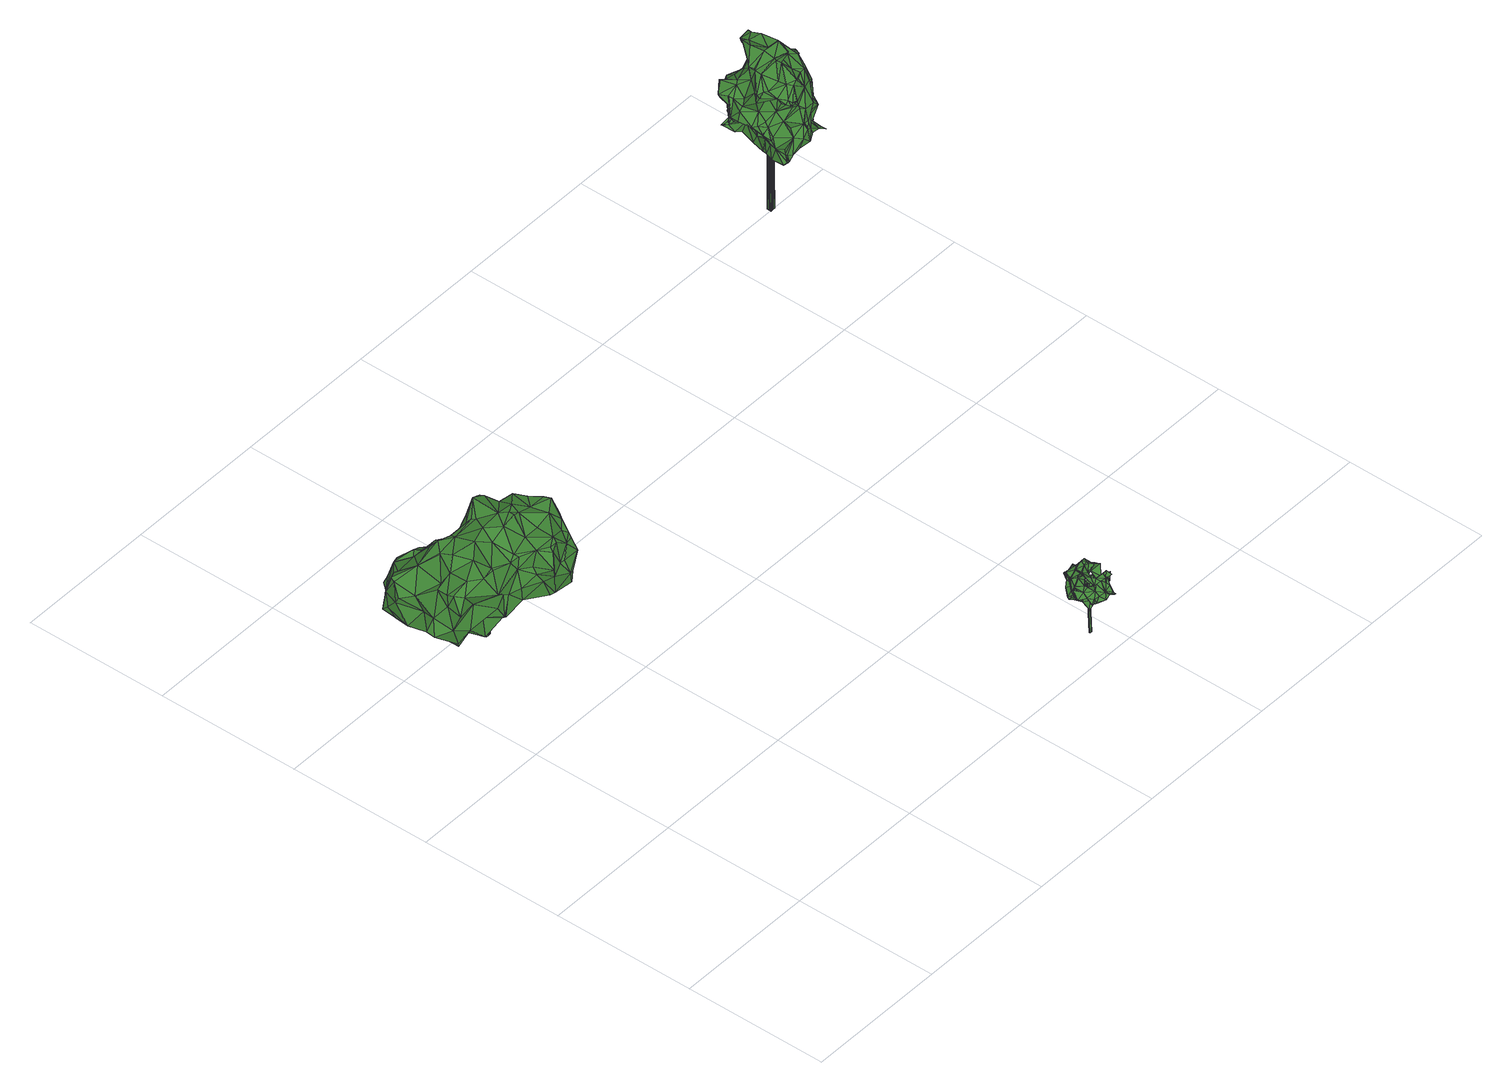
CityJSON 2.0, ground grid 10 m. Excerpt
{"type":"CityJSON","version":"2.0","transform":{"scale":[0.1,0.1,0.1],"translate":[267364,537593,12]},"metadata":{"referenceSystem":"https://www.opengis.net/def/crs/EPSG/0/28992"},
"CityObjects":{
"tree1":{"type":"SolitaryVegetationObject","attributes":{"gtid":405,"crown_width_m":9.59,"crown_median_z":17.71,"crown_r50_m":0.314,"crown_porosity":0.905,"trunk_H_m":4.71,"trunk_DBH_m":0.356,"trunk_radius_m":0.178,"trunk_base_height_m":13,"original_gtid":"406"},"geometry":[{"type":"Solid","lod":"3","boundaries":[[[[0,1,2]],[[3,4,5]],[[6,7,8]],[[9,10,11]],[[12,11,10]],[[13,14,15]],[[14,13,16]],[[17,18,19]],[[20,21,22]],[[23,24,25]],[[26,4,3]],[[27,28,29]],[[30,31,32]],[[30,32,33]],[[34,35,36]],[[37,38,39]],[[40,41,42]],[[43,44,45]],[[46,47,48]],[[49,50,51]],[[52,53,54]],[[55,56,13]],[[25,24,54]],[[49,9,40]],[[57,58,59]],[[60,61,62]],[[63,64,65]],[[66,67,68]],[[69,70,71]],[[46,72,73]],[[56,55,74]],[[75,76,77]],[[78,79,80]],[[81,78,80]],[[82,64,63]],[[83,84,64]],[[35,85,86]],[[87,88,89]],[[90,88,87]],[[51,10,9]],[[91,92,93]],[[94,48,81]],[[59,95,96]],[[97,98,28]],[[99,50,100]],[[101,76,99]],[[102,76,101]],[[2,103,104]],[[96,79,59]],[[12,10,51]],[[77,105,75]],[[106,107,108]],[[66,109,67]],[[100,110,99]],[[101,99,110]],[[99,76,75]],[[91,111,112]],[[61,67,109]],[[84,113,114]],[[115,114,113]],[[33,116,117]],[[25,13,56]],[[118,119,120]],[[121,122,27]],[[11,41,9]],[[123,41,11]],[[124,125,45]],[[126,127,128]],[[112,129,130]],[[13,25,53]],[[29,119,121]],[[131,46,48]],[[131,72,46]],[[132,133,134]],[[1,33,117]],[[1,37,33]],[[104,103,102]],[[135,136,111]],[[137,29,138]],[[83,139,113]],[[24,40,42]],[[23,40,24]],[[83,140,139]],[[83,82,140]],[[138,29,141]],[[142,143,134]],[[69,144,120]],[[125,120,144]],[[51,9,49]],[[145,146,99]],[[147,148,149]],[[123,150,62]],[[67,151,152]],[[86,153,154]],[[51,155,12]],[[51,50,155]],[[107,106,156]],[[157,158,44]],[[124,44,158]],[[128,124,158]],[[159,160,161]],[[53,16,13]],[[67,162,78]],[[152,162,67]],[[22,163,30]],[[31,30,163]],[[143,153,164]],[[156,165,107]],[[166,26,160]],[[49,167,50]],[[100,50,167]],[[12,155,140]],[[124,168,125]],[[84,83,113]],[[124,45,44]],[[37,39,33]],[[12,150,11]],[[60,150,12]],[[101,110,169]],[[101,169,102]],[[128,158,126]],[[87,170,157]],[[171,128,172]],[[172,128,127]],[[124,128,171]],[[158,170,126]],[[102,103,173]],[[102,173,76]],[[52,109,66]],[[124,171,8]],[[52,68,53]],[[174,137,120]],[[158,157,170]],[[157,44,87]],[[44,43,87]],[[127,175,176]],[[177,85,34]],[[114,178,84]],[[142,133,43]],[[142,134,133]],[[124,8,7]],[[136,169,167]],[[110,167,169]],[[57,160,26]],[[100,167,110]],[[18,38,37]],[[22,179,20]],[[64,180,181]],[[53,25,54]],[[182,183,180]],[[22,39,179]],[[30,39,22]],[[120,119,174]],[[142,43,45]],[[140,82,60]],[[140,60,12]],[[34,85,35]],[[109,62,61]],[[108,107,122]],[[11,150,123]],[[93,135,111]],[[93,111,91]],[[1,184,35]],[[148,185,55]],[[148,177,34]],[[73,177,148]],[[77,31,105]],[[109,52,54]],[[143,164,186]],[[118,187,188]],[[66,68,52]],[[9,41,40]],[[180,64,189]],[[171,172,8]],[[172,6,8]],[[37,190,18]],[[191,58,3]],[[178,192,193]],[[156,194,165]],[[168,120,125]],[[195,191,89]],[[118,120,187]],[[168,187,120]],[[135,169,136]],[[135,102,169]],[[165,26,166]],[[91,147,92]],[[196,92,147]],[[30,33,39]],[[69,120,70]],[[191,95,58]],[[85,153,86]],[[0,184,1]],[[73,164,177]],[[72,164,73]],[[26,3,58]],[[15,197,55]],[[107,165,198]],[[107,198,199]],[[46,73,14]],[[0,2,196]],[[72,200,132]],[[106,108,201]],[[159,183,182]],[[68,16,53]],[[202,16,68]],[[199,98,97]],[[115,113,203]],[[114,163,22]],[[18,138,38]],[[199,122,107]],[[1,35,190]],[[1,190,37]],[[27,122,97]],[[28,204,141]],[[121,27,29]],[[161,160,57]],[[161,57,59]],[[196,104,92]],[[93,92,104]],[[0,149,36]],[[196,149,0]],[[124,7,187]],[[124,187,168]],[[188,187,7]],[[120,137,17]],[[205,165,206]],[[18,137,138]],[[17,137,18]],[[60,82,63]],[[87,89,170]],[[126,89,127]],[[170,89,126]],[[68,67,202]],[[111,129,112]],[[114,115,31]],[[203,31,115]],[[83,64,82]],[[40,23,207]],[[131,48,208]],[[15,55,13]],[[55,197,148]],[[192,21,198]],[[151,61,65]],[[2,104,196]],[[165,194,26]],[[78,81,209]],[[210,156,106]],[[143,186,72]],[[72,134,143]],[[127,191,3]],[[121,119,118]],[[207,130,40]],[[121,118,108]],[[199,97,122]],[[151,161,152]],[[71,153,143]],[[135,104,102]],[[40,130,49]],[[211,35,86]],[[33,32,116]],[[1,117,2]],[[85,164,153]],[[177,164,85]],[[64,181,65]],[[93,104,135]],[[3,175,127]],[[5,175,3]],[[140,155,139]],[[139,105,203]],[[50,99,146]],[[50,146,155]],[[94,81,79]],[[81,80,79]],[[151,67,61]],[[155,146,145]],[[152,161,59]],[[206,166,182]],[[206,165,166]],[[189,182,180]],[[209,81,14]],[[14,16,202]],[[29,174,119]],[[108,122,121]],[[38,179,39]],[[22,21,114]],[[134,72,132]],[[117,116,103]],[[117,103,2]],[[103,116,32]],[[209,14,202]],[[198,21,98]],[[198,98,199]],[[89,191,127]],[[205,193,192]],[[105,31,203]],[[211,86,19]],[[76,32,31]],[[76,31,77]],[[211,19,18]],[[17,19,154]],[[86,154,19]],[[5,212,210]],[[17,70,120]],[[70,17,154]],[[70,154,71]],[[67,78,209]],[[67,209,202]],[[147,149,196]],[[133,200,208]],[[42,62,109]],[[208,48,94]],[[208,94,90]],[[133,132,200]],[[94,79,96]],[[186,164,72]],[[114,31,163]],[[213,143,142]],[[213,69,143]],[[71,143,69]],[[71,154,153]],[[161,151,183]],[[159,161,183]],[[27,97,28]],[[179,141,204]],[[98,21,204]],[[79,78,162]],[[79,162,59]],[[36,35,184]],[[131,200,72]],[[190,35,211]],[[190,211,18]],[[0,36,184]],[[178,21,192]],[[114,21,178]],[[94,96,88]],[[94,88,90]],[[89,88,96]],[[207,112,130]],[[210,106,214]],[[210,214,6]],[[45,144,69]],[[125,144,45]],[[167,49,130]],[[96,95,89]],[[95,195,89]],[[95,191,195]],[[60,65,61]],[[60,63,65]],[[210,215,156]],[[212,215,210]],[[14,81,47]],[[5,210,6]],[[127,176,172]],[[148,197,73]],[[32,76,173]],[[103,32,173]],[[207,56,74]],[[207,74,112]],[[112,74,91]],[[74,216,91]],[[59,58,95]],[[59,162,152]],[[201,214,106]],[[6,214,201]],[[216,185,91]],[[175,5,6]],[[201,217,6]],[[7,6,217]],[[188,7,217]],[[188,217,118]],[[159,166,160]],[[159,182,166]],[[118,217,108]],[[201,108,217]],[[131,208,200]],[[156,215,194]],[[90,218,208]],[[87,218,90]],[[148,147,185]],[[91,185,147]],[[216,55,185]],[[14,47,46]],[[81,48,47]],[[15,14,197]],[[197,14,73]],[[175,6,176]],[[172,176,6]],[[34,149,148]],[[36,149,34]],[[138,141,38]],[[64,178,189]],[[84,178,64]],[[205,192,198]],[[28,141,29]],[[174,29,137]],[[203,113,139]],[[20,204,21]],[[38,141,179]],[[57,26,58]],[[183,181,180]],[[98,204,28]],[[183,151,65]],[[183,65,181]],[[20,179,204]],[[167,129,136]],[[111,136,129]],[[130,129,167]],[[178,193,189]],[[133,218,43]],[[208,218,133]],[[87,43,218]],[[139,155,145]],[[216,74,55]],[[105,139,145]],[[145,75,105]],[[145,99,75]],[[62,150,60]],[[215,4,194]],[[198,165,205]],[[56,23,25]],[[56,207,23]],[[205,206,193]],[[182,189,193]],[[182,193,206]],[[194,4,26]],[[42,109,54]],[[45,219,142]],[[42,54,24]],[[45,69,219]],[[142,219,213]],[[213,219,69]],[[5,215,212]],[[123,62,41]],[[42,41,62]],[[215,5,4]],[[220,221,222]],[[220,222,223]],[[223,222,224]],[[223,224,225]],[[222,221,226]],[[222,226,224]],[[226,221,227]],[[226,227,224]],[[224,227,228]],[[224,228,225]],[[228,227,229]],[[228,229,225]],[[227,221,230]],[[227,230,229]],[[229,230,231]],[[229,231,225]],[[230,221,232]],[[230,232,231]],[[231,232,233]],[[231,233,225]],[[232,221,234]],[[232,234,233]],[[233,234,235]],[[233,235,225]],[[234,221,236]],[[234,236,235]],[[235,236,237]],[[235,237,225]],[[236,221,238]],[[236,238,237]],[[238,221,239]],[[238,239,237]],[[237,239,240]],[[237,240,225]],[[239,221,241]],[[239,241,240]],[[240,241,242]],[[240,242,225]],[[241,221,243]],[[241,243,242]],[[242,243,244]],[[242,244,225]],[[243,221,220]],[[243,220,244]],[[244,220,223]],[[244,223,225]]]]}]},
"tree2":{"type":"SolitaryVegetationObject","attributes":{"gtid":562,"crown_width_m":2.85,"crown_median_z":17.02,"crown_r50_m":0.198,"crown_porosity":0.952,"trunk_H_m":3.86,"trunk_DBH_m":0.0814,"trunk_radius_m":0.0407,"trunk_base_height_m":13.16,"original_gtid":"564"},"geometry":[{"type":"MultiSurface","lod":"3","boundaries":[[[245,246,247]],[[248,249,250]],[[251,252,253]],[[254,255,256]],[[254,256,257]],[[258,259,260]],[[258,260,261]],[[262,263,264]],[[265,264,263]],[[266,263,267]],[[268,269,270]],[[271,272,273]],[[274,275,276]],[[277,278,279]],[[277,279,280]],[[269,281,282]],[[268,281,269]],[[283,284,285]],[[260,286,287]],[[288,289,290]],[[251,291,252]],[[292,293,294]],[[292,294,295]],[[296,297,298]],[[299,283,285]],[[300,301,302]],[[303,304,247]],[[305,306,307]],[[308,297,309]],[[310,279,278]],[[252,291,311]],[[294,312,313]],[[251,274,314]],[[249,315,262]],[[291,314,316]],[[317,318,319]],[[286,261,320]],[[285,261,286]],[[247,259,245]],[[320,287,286]],[[269,282,321]],[[269,321,310]],[[322,323,318]],[[324,262,315]],[[325,326,327]],[[328,302,301]],[[300,329,301]],[[330,312,294]],[[324,315,319]],[[278,269,310]],[[331,332,266]],[[333,334,335]],[[265,306,262]],[[306,249,262]],[[260,336,337]],[[290,245,288]],[[338,339,340]],[[341,342,343]],[[344,343,342]],[[273,345,272]],[[272,345,270]],[[273,332,345]],[[271,273,346]],[[255,347,273]],[[348,343,349]],[[301,350,339]],[[351,346,273]],[[352,353,333]],[[288,245,258]],[[245,259,258]],[[354,355,342]],[[308,300,297]],[[267,356,304]],[[357,358,250]],[[344,277,349]],[[252,311,253]],[[305,359,251]],[[253,360,361]],[[246,335,353]],[[362,360,307]],[[306,363,307]],[[298,279,342]],[[304,364,335]],[[330,359,357]],[[310,280,279]],[[347,332,273]],[[342,349,354]],[[357,250,365]],[[357,365,330]],[[270,273,272]],[[251,253,305]],[[329,300,308]],[[337,324,319]],[[366,321,282]],[[367,309,366]],[[325,327,350]],[[246,353,364]],[[341,343,361]],[[368,341,361]],[[254,362,347]],[[286,369,318]],[[291,370,311]],[[353,352,351]],[[346,351,352]],[[371,372,373]],[[277,355,354]],[[277,280,355]],[[333,335,290]],[[347,374,332]],[[312,330,314]],[[365,314,330]],[[308,297,375]],[[308,375,288]],[[357,371,358]],[[367,268,270]],[[376,322,325]],[[360,377,257]],[[378,283,323]],[[246,364,304]],[[316,313,312]],[[316,312,291]],[[349,343,344]],[[296,298,321]],[[322,318,325]],[[379,278,344]],[[335,334,304]],[[270,269,368]],[[270,368,273]],[[368,255,273]],[[327,339,350]],[[342,279,379]],[[340,339,327]],[[304,356,380]],[[347,255,332]],[[291,314,370]],[[312,314,291]],[[370,314,365]],[[337,336,259]],[[263,266,363]],[[304,331,267]],[[352,333,272]],[[338,340,276]],[[316,293,292]],[[316,274,293]],[[361,307,253]],[[274,381,293]],[[344,278,277]],[[298,382,342]],[[246,304,383]],[[263,384,306]],[[319,315,248]],[[316,314,274]],[[348,342,382]],[[276,342,275]],[[307,361,362]],[[288,258,308]],[[360,253,307]],[[305,382,359]],[[382,385,359]],[[313,316,295]],[[313,295,294]],[[275,386,350]],[[255,387,256]],[[354,349,277]],[[379,269,278]],[[262,324,337]],[[328,301,388]],[[276,275,350]],[[342,354,276]],[[290,334,333]],[[329,350,301]],[[305,370,389]],[[305,389,306]],[[250,306,389]],[[390,245,303]],[[390,259,245]],[[347,362,374]],[[261,285,258]],[[304,334,331]],[[267,263,356]],[[303,383,304]],[[260,391,369]],[[342,348,349]],[[266,374,363]],[[319,248,317]],[[310,392,355]],[[388,339,328]],[[328,339,338]],[[348,362,361]],[[274,322,275]],[[274,330,322]],[[361,257,368]],[[360,257,361]],[[301,339,388]],[[289,386,373]],[[289,373,372]],[[251,314,291]],[[250,249,306]],[[331,266,267]],[[322,326,323]],[[303,304,380]],[[310,355,280]],[[393,289,382]],[[298,393,382]],[[302,328,338]],[[276,302,338]],[[307,374,362]],[[372,382,289]],[[382,393,348]],[[362,348,393]],[[350,302,276]],[[379,368,269]],[[341,368,379]],[[350,300,302]],[[344,342,379]],[[258,285,375]],[[247,246,383]],[[305,253,311]],[[375,350,386]],[[367,297,309]],[[298,297,367]],[[386,289,288]],[[387,368,257]],[[255,368,387]],[[367,345,298]],[[345,367,270]],[[393,298,345]],[[348,361,343]],[[390,303,380]],[[390,380,262]],[[367,281,268]],[[362,377,360]],[[307,393,382]],[[362,393,307]],[[293,381,394]],[[394,322,293]],[[378,323,326]],[[299,323,283]],[[340,327,326]],[[258,375,308]],[[298,341,379]],[[384,363,306]],[[387,257,256]],[[265,263,306]],[[341,298,342]],[[271,346,272]],[[371,357,359]],[[371,359,385]],[[303,247,383]],[[297,296,309]],[[366,296,321]],[[248,315,249]],[[262,337,390]],[[259,390,337]],[[273,272,351]],[[346,352,272]],[[331,345,332]],[[270,367,272]],[[272,333,351]],[[333,335,351]],[[260,319,391]],[[260,337,319]],[[285,284,325]],[[289,334,290]],[[393,334,289]],[[334,345,331]],[[393,345,334]],[[371,373,386]],[[309,296,366]],[[282,281,366]],[[366,281,367]],[[305,311,370]],[[254,377,362]],[[257,377,254]],[[305,307,382]],[[374,395,363]],[[322,376,386]],[[371,386,376]],[[359,274,251]],[[316,292,295]],[[376,317,371]],[[283,378,284]],[[376,318,317]],[[376,325,318]],[[321,392,310]],[[353,335,333]],[[378,325,284]],[[378,326,325]],[[375,285,329]],[[248,250,358]],[[248,358,317]],[[317,358,371]],[[375,329,308]],[[326,381,340]],[[260,287,336]],[[336,287,320]],[[374,266,332]],[[330,293,322]],[[385,382,372]],[[385,372,371]],[[322,386,275]],[[274,359,330]],[[350,285,396]],[[325,396,285]],[[350,396,325]],[[261,260,320]],[[285,286,284]],[[285,284,299]],[[290,335,245]],[[303,335,304]],[[384,263,363]],[[335,364,351]],[[353,351,364]],[[276,381,274]],[[340,381,276]],[[380,356,263]],[[380,263,262]],[[374,307,395]],[[265,262,264]],[[365,389,370]],[[250,389,365]],[[321,298,392]],[[355,392,298]],[[355,298,342]],[[319,318,369]],[[298,379,279]],[[319,369,391]],[[260,369,286]],[[397,395,307]],[[397,307,363]],[[397,363,395]],[[375,386,288]],[[375,300,350]],[[297,300,375]],[[330,294,293]],[[336,260,259]],[[320,260,336]],[[285,350,329]],[[245,335,303]],[[318,284,286]],[[318,323,284]],[[323,299,284]],[[247,304,335]],[[247,335,246]],[[254,332,255]],[[254,347,332]],[[394,326,322]],[[381,326,394]],[[398,399,400]],[[400,399,401]],[[399,398,402]],[[399,402,401]],[[402,398,403]],[[402,403,401]],[[401,403,404]],[[403,398,404]],[[404,398,405]],[[404,405,401]],[[405,398,400]],[[405,400,401]]]}]},
"tree3":{"type":"SolitaryVegetationObject","attributes":{"gtid":325,"crown_width_m":5.87,"crown_median_z":21.7,"crown_r50_m":0.277,"crown_porosity":0.913,"trunk_H_m":8.49,"trunk_DBH_m":0.313,"trunk_radius_m":0.157,"trunk_base_height_m":13.21,"original_gtid":"325"},"geometry":[{"type":"MultiSurface","lod":"3","boundaries":[[[406,407,408]],[[409,410,411]],[[412,413,414]],[[415,416,417]],[[418,419,420]],[[421,422,423]],[[424,425,426]],[[427,428,429]],[[430,431,432]],[[433,434,435]],[[436,437,438]],[[436,439,440]],[[441,442,443]],[[444,408,407]],[[445,446,447]],[[448,449,450]],[[451,449,448]],[[452,453,454]],[[455,456,407]],[[456,444,407]],[[457,458,459]],[[460,461,462]],[[463,464,465]],[[466,467,468]],[[469,466,468]],[[470,471,472]],[[470,472,473]],[[474,475,476]],[[477,478,479]],[[476,480,481]],[[475,480,476]],[[482,483,484]],[[474,476,485]],[[486,487,488]],[[485,489,474]],[[490,491,492]],[[414,481,493]],[[412,414,493]],[[494,420,495]],[[419,495,420]],[[477,430,496]],[[497,498,499]],[[500,444,456]],[[442,452,454]],[[501,502,503]],[[501,480,504]],[[480,505,504]],[[506,442,441]],[[462,461,507]],[[508,451,509]],[[458,510,459]],[[497,511,498]],[[502,512,503]],[[421,513,514]],[[515,516,517]],[[518,517,516]],[[519,419,418]],[[520,521,499]],[[522,523,488]],[[524,525,526]],[[527,528,529]],[[526,443,530]],[[531,532,533]],[[444,500,408]],[[534,535,536]],[[525,473,526]],[[537,529,538]],[[539,540,541]],[[542,421,423]],[[494,482,543]],[[529,544,545]],[[545,546,529]],[[547,548,549]],[[550,458,457]],[[417,416,551]],[[427,429,448]],[[427,448,450]],[[545,538,546]],[[538,529,546]],[[552,550,553]],[[439,554,440]],[[476,413,485]],[[480,501,481]],[[550,457,555]],[[457,459,556]],[[556,459,557]],[[558,436,440]],[[509,559,560]],[[561,510,562]],[[489,563,564]],[[544,428,492]],[[525,470,473]],[[565,470,525]],[[510,566,567]],[[561,566,510]],[[568,569,551]],[[417,551,569]],[[570,571,532]],[[423,572,542]],[[499,573,520]],[[574,544,492]],[[545,544,574]],[[575,535,538]],[[576,577,547]],[[512,527,537]],[[529,537,527]],[[578,491,490]],[[419,579,495]],[[580,578,522]],[[476,414,413]],[[581,489,485]],[[582,583,584]],[[585,511,497]],[[586,415,510]],[[527,504,528]],[[494,587,420]],[[438,554,439]],[[456,446,588]],[[497,438,437]],[[589,590,591]],[[509,449,508]],[[422,592,423]],[[407,406,455]],[[593,594,595]],[[406,594,593]],[[455,406,593]],[[538,545,596]],[[447,531,597]],[[447,597,598]],[[588,446,445]],[[594,406,599]],[[455,593,446]],[[489,564,465]],[[442,506,452]],[[565,600,470]],[[601,602,506]],[[452,506,602]],[[494,495,603]],[[494,603,483]],[[563,465,564]],[[462,487,460]],[[563,591,409]],[[454,453,411]],[[463,411,453]],[[465,563,604]],[[563,409,604]],[[581,485,605]],[[465,604,463]],[[450,449,578]],[[572,606,542]],[[438,415,554]],[[607,584,583]],[[509,560,608]],[[487,609,488]],[[610,425,589]],[[611,612,600]],[[611,600,613]],[[475,614,607]],[[497,461,585]],[[443,615,518]],[[515,615,443]],[[531,595,532]],[[616,591,590]],[[577,617,443]],[[515,443,442]],[[570,590,618]],[[619,620,621]],[[459,622,557]],[[578,490,450]],[[595,594,532]],[[623,441,443]],[[435,557,622]],[[595,446,593]],[[624,430,625]],[[554,478,477]],[[626,565,516]],[[497,543,438]],[[493,466,413]],[[441,627,506]],[[582,452,602]],[[582,602,583]],[[623,627,441]],[[583,628,629]],[[568,543,482]],[[438,543,568]],[[520,494,521]],[[630,494,520]],[[447,446,595]],[[631,632,520]],[[632,630,520]],[[581,610,489]],[[531,447,595]],[[516,565,524]],[[613,633,620]],[[621,620,633]],[[558,462,507]],[[489,465,464]],[[554,415,478]],[[575,536,535]],[[430,634,431]],[[544,528,428]],[[429,428,528]],[[455,446,456]],[[445,516,588]],[[635,605,413]],[[636,601,451]],[[636,451,448]],[[501,637,481]],[[475,638,505]],[[607,638,475]],[[565,525,524]],[[438,639,415]],[[605,485,413]],[[448,640,636]],[[423,641,572]],[[510,642,622]],[[510,415,642]],[[643,644,645]],[[483,482,494]],[[645,644,646]],[[549,519,418]],[[549,612,519]],[[439,436,438]],[[515,454,500]],[[533,618,592]],[[646,534,536]],[[647,648,541]],[[422,514,649]],[[421,514,422]],[[435,434,557]],[[650,601,506]],[[650,559,601]],[[415,639,416]],[[491,578,580]],[[621,651,483]],[[568,639,438]],[[641,618,424]],[[515,517,615]],[[652,413,466]],[[613,600,565]],[[527,502,504]],[[631,498,539]],[[486,541,540]],[[653,435,642]],[[653,642,415]],[[566,553,542]],[[467,624,625]],[[492,428,490]],[[450,490,427]],[[488,523,486]],[[580,522,491]],[[634,430,479]],[[634,479,478]],[[603,579,612]],[[498,511,539]],[[448,654,640]],[[547,632,576]],[[631,576,632]],[[443,526,473]],[[412,493,413]],[[431,567,566]],[[430,646,496]],[[466,493,655]],[[656,584,607]],[[657,645,655]],[[643,645,657]],[[645,646,655]],[[430,468,625]],[[504,429,528]],[[410,408,411]],[[427,490,428]],[[464,463,658]],[[631,623,617]],[[443,617,623]],[[531,659,660]],[[477,479,430]],[[504,505,654]],[[504,654,429]],[[531,660,597]],[[661,648,647]],[[522,488,609]],[[662,416,568]],[[551,416,662]],[[532,594,599]],[[610,589,563]],[[430,663,646]],[[420,549,418]],[[543,521,494]],[[518,615,517]],[[589,591,563]],[[664,406,591]],[[560,650,623]],[[665,569,568]],[[417,569,665]],[[619,621,603]],[[612,619,603]],[[523,449,647]],[[608,647,509]],[[666,667,514]],[[618,590,424]],[[425,424,590]],[[599,664,616]],[[633,667,621]],[[663,624,646]],[[432,431,668]],[[669,668,431]],[[535,644,643]],[[534,644,535]],[[529,528,544]],[[602,628,583]],[[527,512,502]],[[559,451,601]],[[542,606,566]],[[666,513,670]],[[514,513,666]],[[631,648,661]],[[631,661,623]],[[541,648,631]],[[657,671,643]],[[637,671,657]],[[408,410,406]],[[534,646,644]],[[669,635,668]],[[415,417,653]],[[501,504,502]],[[649,660,659]],[[571,570,618]],[[451,508,449]],[[480,475,505]],[[543,672,521]],[[673,499,498]],[[440,554,477]],[[533,570,618]],[[590,532,599]],[[603,621,483]],[[674,582,453]],[[674,453,452]],[[674,452,582]],[[454,411,500]],[[408,500,411]],[[456,588,500]],[[563,489,610]],[[409,591,410]],[[520,573,631]],[[637,657,655]],[[655,493,637]],[[458,562,510]],[[555,553,550]],[[421,553,555]],[[493,481,637]],[[461,460,675]],[[539,676,631]],[[585,461,675]],[[474,489,464]],[[624,663,430]],[[487,540,460]],[[635,677,605]],[[538,596,575]],[[462,596,487]],[[649,659,422]],[[582,678,453]],[[459,510,622]],[[605,426,425]],[[677,426,605]],[[642,435,622]],[[471,470,600]],[[471,600,612]],[[539,541,676]],[[631,676,541]],[[497,507,461]],[[437,507,497]],[[558,507,436]],[[437,436,507]],[[471,577,472]],[[473,472,577]],[[473,577,443]],[[526,516,524]],[[572,679,606]],[[572,677,679]],[[537,538,643]],[[535,643,538]],[[509,451,559]],[[545,609,596]],[[487,596,609]],[[574,609,545]],[[623,650,627]],[[559,650,560]],[[515,500,588]],[[552,553,566]],[[652,466,469]],[[626,516,445]],[[626,445,447]],[[664,591,616]],[[599,616,590]],[[425,590,589]],[[411,463,604]],[[409,411,604]],[[443,518,530]],[[619,611,620]],[[551,680,568]],[[662,568,680]],[[662,680,551]],[[498,631,573]],[[673,498,573]],[[596,681,575]],[[558,681,462]],[[596,462,681]],[[599,406,664]],[[635,679,677]],[[515,442,454]],[[627,650,506]],[[530,518,516]],[[588,516,515]],[[514,667,649]],[[560,623,661]],[[447,633,626]],[[565,633,613]],[[565,626,633]],[[598,633,447]],[[497,672,543]],[[499,521,672]],[[499,672,497]],[[631,617,576]],[[577,576,617]],[[482,653,417]],[[482,417,665]],[[482,665,568]],[[606,682,566]],[[486,523,647]],[[486,647,541]],[[421,555,513]],[[636,640,628]],[[636,628,601]],[[602,601,628]],[[537,643,671]],[[673,573,499]],[[639,568,416]],[[652,468,625]],[[469,468,652]],[[661,647,683]],[[415,634,478]],[[586,634,415]],[[522,449,523]],[[463,453,678]],[[463,678,582]],[[641,426,677]],[[425,610,581]],[[605,425,581]],[[537,503,512]],[[671,503,537]],[[613,620,611]],[[475,474,614]],[[530,516,526]],[[619,612,611]],[[641,677,572]],[[501,503,637]],[[669,606,635]],[[457,434,555]],[[603,495,579]],[[640,505,638]],[[448,429,654]],[[505,640,654]],[[641,424,426]],[[641,592,618]],[[641,423,592]],[[625,468,467]],[[670,483,651]],[[590,570,532]],[[413,652,668]],[[413,668,635]],[[522,684,491]],[[574,684,609]],[[609,684,522]],[[560,661,685]],[[560,685,608]],[[608,685,647]],[[647,685,683]],[[661,683,685]],[[492,684,574]],[[630,587,494]],[[410,591,406]],[[433,435,484]],[[670,433,484]],[[483,670,484]],[[587,630,686]],[[671,637,503]],[[510,567,586]],[[476,481,414]],[[606,669,431]],[[582,584,463]],[[463,584,656]],[[577,471,548]],[[577,548,547]],[[430,432,468]],[[649,667,660]],[[660,667,597]],[[633,598,667]],[[597,667,598]],[[635,606,679]],[[587,686,420]],[[519,579,419]],[[612,579,519]],[[653,482,484]],[[653,484,435]],[[646,624,467]],[[646,467,655]],[[477,496,536]],[[536,496,646]],[[647,449,509]],[[578,449,522]],[[422,659,592]],[[531,533,659]],[[533,592,659]],[[477,536,687]],[[575,687,536]],[[681,687,575]],[[477,687,440]],[[583,629,607]],[[491,684,492]],[[612,548,471]],[[675,511,585]],[[675,539,511]],[[463,656,658]],[[549,548,612]],[[474,464,614]],[[658,656,614]],[[658,614,464]],[[607,614,656]],[[421,542,553]],[[681,558,687]],[[440,687,558]],[[460,540,675]],[[539,675,540]],[[486,540,487]],[[433,670,513]],[[566,682,431]],[[606,431,682]],[[667,651,621]],[[670,651,666]],[[666,651,667]],[[432,668,468]],[[668,652,468]],[[640,629,628]],[[431,634,567]],[[586,567,634]],[[466,655,467]],[[547,549,632]],[[638,607,629]],[[638,629,640]],[[566,562,552]],[[561,562,566]],[[552,562,550]],[[550,562,458]],[[532,570,533]],[[632,549,630]],[[686,630,549]],[[686,549,420]],[[513,434,433]],[[513,555,434]],[[556,557,434]],[[556,434,457]],[[688,689,690]],[[688,690,691]],[[689,692,693]],[[689,693,690]],[[693,692,694]],[[693,694,690]],[[690,694,695]],[[690,695,691]],[[695,694,696]],[[695,696,691]],[[694,692,697]],[[694,697,696]],[[696,697,698]],[[696,698,691]],[[697,692,699]],[[697,699,698]],[[698,699,700]],[[698,700,691]],[[699,692,701]],[[699,701,700]],[[700,701,702]],[[700,702,691]],[[701,692,703]],[[701,703,702]],[[702,703,704]],[[702,704,691]],[[704,703,705]],[[704,705,691]],[[703,692,706]],[[703,706,705]],[[705,706,707]],[[705,707,691]],[[706,692,708]],[[706,708,707]],[[708,692,709]],[[708,709,707]],[[707,709,710]],[[707,710,691]],[[710,709,711]],[[710,711,691]],[[709,692,712]],[[709,712,711]],[[712,692,713]],[[712,713,711]],[[711,713,688]],[[711,688,691]],[[713,692,689]],[[713,689,688]]]}]}
},
"vertices":[
[84,298,94],[70,287,101],[81,286,101],[32,302,36],[28,287,36],[21,298,36],[13,308,40],[11,316,55],[13,323,46],[104,261,42],[101,257,49],[104,261,41],[96,253,49],[101,310,44],[83,315,50],[93,305,52],[95,308,42],[39,307,89],[44,298,94],[45,302,92],[39,265,90],[40,262,72],[54,264,86],[107,289,49],[103,290,39],[105,299,41],[35,285,34],[19,283,74],[27,275,84],[29,289,81],[59,266,88],[71,259,87],[74,270,89],[63,277,101],[80,313,89],[71,307,101],[83,312,92],[56,287,99],[44,283,99],[54,278,94],[112,277,51],[99,279,43],[100,284,42],[42,340,55],[33,340,47],[35,337,58],[81,321,49],[81,318,49],[74,322,42],[109,271,54],[105,256,66],[102,257,51],[93,295,34],[101,303,35],[103,291,38],[101,303,62],[109,296,58],[47,293,36],[37,302,35],[54,300,33],[83,264,44],[82,277,40],[89,278,41],[76,263,54],[61,261,54],[68,274,42],[87,295,34],[73,293,43],[86,298,36],[37,323,69],[40,314,80],[49,317,77],[65,324,57],[80,318,64],[109,291,71],[83,254,88],[84,257,90],[77,253,89],[68,301,51],[58,313,42],[58,313,47],[74,318,45],[79,255,49],[73,255,64],[59,260,65],[71,312,85],[59,302,92],[38,339,39],[47,327,39],[41,324,37],[56,333,40],[111,292,82],[100,290,92],[104,281,94],[61,321,40],[49,310,34],[54,312,33],[19,278,76],[23,273,75],[95,256,78],[103,259,75],[100,264,80],[96,270,93],[79,279,100],[92,281,94],[77,251,86],[10,285,46],[17,277,51],[14,289,56],[89,289,36],[104,262,77],[110,278,84],[119,283,73],[69,257,71],[59,263,78],[69,260,75],[74,278,102],[74,282,102],[16,305,63],[26,294,72],[28,313,74],[20,291,73],[18,282,66],[98,279,43],[18,329,51],[23,327,64],[31,335,38],[29,322,34],[17,329,40],[114,276,73],[114,279,67],[63,331,49],[60,335,54],[56,340,48],[57,336,55],[105,276,95],[108,272,83],[35,302,85],[36,293,88],[76,249,69],[81,253,51],[40,281,88],[51,335,58],[52,321,65],[26,326,63],[88,255,68],[91,254,69],[101,299,85],[91,309,74],[88,305,84],[93,268,45],[65,279,40],[60,287,48],[60,311,76],[47,307,83],[93,251,59],[24,279,35],[33,343,40],[30,339,39],[58,275,41],[46,279,29],[53,286,35],[54,301,45],[61,264,86],[69,312,72],[29,274,45],[44,275,29],[109,267,68],[16,323,67],[106,269,82],[37,339,39],[14,328,41],[15,319,39],[85,270,89],[35,302,84],[25,304,39],[18,317,38],[77,314,82],[51,263,64],[39,266,91],[56,266,45],[63,273,42],[51,268,43],[61,274,41],[80,306,97],[100,296,77],[60,318,58],[15,320,66],[11,313,60],[46,261,51],[62,297,96],[39,309,36],[50,266,64],[46,262,51],[26,280,31],[42,310,37],[93,295,96],[90,305,61],[33,275,62],[17,271,65],[63,332,49],[10,291,47],[85,298,38],[73,247,77],[34,268,85],[48,269,52],[44,277,43],[114,288,57],[59,337,42],[79,308,53],[16,291,42],[61,300,95],[21,289,40],[51,321,64],[13,292,44],[24,282,33],[106,291,73],[19,301,51],[53,337,43],[42,329,54],[64,289,10],[62,289,10],[64,290,10],[63,292,57],[63,293,57],[62,292,57],[64,291,10],[63,291,10],[62,293,57],[62,294,57],[62,291,10],[61,294,57],[61,291,10],[60,293,57],[61,290,10],[60,292,57],[61,289,10],[60,291,57],[61,288,10],[62,288,10],[61,290,57],[63,288,10],[62,290,57],[64,288,10],[63,291,57],
[278,17,51],[274,21,53],[273,17,48],[285,16,41],[283,19,39],[290,19,41],[296,25,48],[295,30,45],[294,30,46],[285,35,52],[282,35,53],[285,34,52],[289,34,56],[283,12,51],[278,14,48],[281,11,47],[283,9,49],[280,19,41],[278,25,41],[281,25,44],[284,22,43],[280,32,45],[275,26,44],[284,25,61],[287,26,64],[284,28,58],[277,30,60],[277,26,57],[279,31,58],[296,18,50],[291,17,52],[293,16,54],[294,25,59],[291,27,63],[290,24,62],[292,20,63],[280,25,63],[280,24,64],[291,3,49],[289,6,48],[286,7,51],[286,6,46],[280,8,46],[282,17,52],[283,20,51],[282,19,52],[296,24,46],[301,18,48],[298,16,50],[300,15,46],[304,18,49],[283,22,60],[285,17,58],[288,22,57],[290,3,49],[286,14,58],[290,10,58],[291,13,59],[279,21,48],[276,23,47],[292,24,45],[284,23,39],[288,29,46],[282,12,56],[281,18,60],[288,23,65],[295,26,43],[298,18,45],[301,18,47],[295,21,46],[281,16,38],[301,19,48],[287,14,44],[289,11,45],[284,13,42],[280,8,47],[286,23,63],[293,13,49],[293,6,46],[278,12,40],[290,10,48],[294,10,50],[293,12,51],[292,11,62],[287,11,57],[295,18,45],[281,26,49],[281,32,50],[277,23,53],[279,24,50],[276,23,53],[278,10,45],[282,15,43],[293,13,58],[293,13,57],[295,14,56],[288,28,54],[291,22,56],[292,28,52],[294,25,58],[285,27,52],[276,30,60],[284,31,51],[292,27,52],[296,25,56],[289,13,55],[277,27,57],[277,26,58],[273,21,53],[297,20,59],[292,20,62],[275,25,43],[292,20,43],[288,18,43],[294,21,47],[292,30,50],[292,30,51],[288,32,50],[282,26,43],[273,22,53],[293,20,43],[281,21,62],[283,23,59],[288,31,57],[288,11,45],[293,23,44],[288,17,44],[286,22,47],[284,18,47],[282,29,48],[285,13,55],[285,15,49],[288,32,51],[292,6,48],[290,25,62],[279,22,46],[296,15,51],[288,24,50],[273,18,48],[282,25,43],[290,23,46],[286,15,50],[287,30,53],[293,8,60],[290,20,42],[281,19,49],[283,13,47],[290,23,62],[285,26,52],[294,12,51],[284,28,49],[286,10,49],[286,23,47],[288,19,12],[288,20,12],[287,21,50],[286,21,50],[287,20,12],[287,19,12],[286,20,50],[287,20,50],
[479,395,84],[480,399,80],[479,397,84],[472,392,100],[467,396,89],[471,405,92],[460,385,117],[461,381,112],[463,386,119],[429,386,93],[436,387,96],[434,386,89],[432,420,80],[432,419,80],[435,417,80],[448,374,77],[451,375,78],[454,371,80],[465,383,83],[470,378,94],[463,378,94],[459,420,134],[451,415,136],[460,413,136],[440,385,105],[442,381,98],[451,382,102],[436,384,76],[435,381,77],[432,386,77],[425,407,98],[426,407,98],[428,399,96],[424,401,99],[426,401,105],[470,423,91],[472,420,92],[463,424,90],[479,401,81],[466,403,84],[468,399,77],[464,399,75],[464,415,127],[460,416,123],[460,423,133],[464,416,118],[472,419,102],[470,408,98],[474,411,92],[479,395,74],[477,404,77],[434,371,77],[432,370,79],[429,370,79],[435,423,111],[428,419,107],[436,412,113],[475,399,102],[469,390,107],[477,391,103],[451,381,120],[445,380,113],[446,377,112],[449,377,112],[454,424,77],[448,429,75],[453,430,76],[461,423,77],[471,389,117],[472,395,122],[467,386,119],[435,394,103],[428,389,99],[434,388,99],[466,398,125],[460,390,122],[437,397,81],[437,400,74],[433,389,76],[469,384,110],[444,420,111],[438,413,115],[447,415,117],[476,388,104],[449,420,136],[450,420,133],[445,415,140],[454,381,122],[438,406,86],[434,411,78],[439,391,114],[430,408,99],[436,417,106],[441,408,105],[476,406,85],[458,395,128],[458,391,136],[457,390,136],[460,400,138],[468,403,128],[471,420,103],[430,413,108],[462,417,117],[460,417,115],[430,377,87],[433,420,103],[457,390,137],[443,382,79],[449,382,78],[469,412,90],[465,413,79],[462,407,91],[456,415,84],[436,418,80],[446,412,92],[443,407,91],[451,414,126],[448,417,115],[463,416,76],[462,419,76],[464,422,77],[459,399,139],[454,403,135],[446,399,140],[463,419,79],[464,387,76],[472,384,75],[464,380,80],[431,390,118],[433,394,117],[430,392,114],[449,394,135],[439,400,129],[440,424,107],[438,421,111],[444,426,107],[448,371,86],[439,404,89],[444,408,141],[438,404,130],[439,401,130],[445,427,88],[447,425,77],[439,420,81],[434,370,78],[447,389,89],[437,374,79],[441,373,77],[426,392,98],[441,374,77],[432,372,78],[431,380,77],[431,410,107],[467,412,108],[466,415,102],[438,377,81],[435,374,81],[475,386,93],[477,390,102],[457,413,76],[444,375,87],[435,383,89],[439,399,93],[444,395,84],[469,375,79],[470,372,78],[453,372,89],[450,413,100],[441,407,130],[435,397,116],[448,428,89],[453,427,86],[455,424,129],[435,414,77],[451,420,132],[470,386,99],[475,408,111],[481,405,114],[477,402,110],[431,420,102],[432,382,89],[438,415,81],[471,407,82],[472,383,93],[468,381,81],[470,388,92],[460,374,81],[476,391,74],[475,386,74],[474,389,74],[440,404,119],[455,397,78],[454,399,67],[472,386,76],[448,419,74],[475,414,115],[475,413,114],[438,409,77],[475,396,101],[464,377,100],[453,375,92],[479,400,115],[459,416,114],[444,409,122],[473,386,97],[446,416,77],[443,420,71],[454,411,77],[473,398,117],[460,417,94],[466,390,82],[456,421,90],[466,374,80],[441,408,77],[450,410,79],[443,402,76],[430,380,77],[461,423,95],[442,379,112],[443,376,112],[459,400,81],[469,421,101],[471,410,119],[475,401,117],[446,416,88],[449,419,97],[445,424,89],[453,402,77],[434,386,96],[456,376,101],[469,413,118],[454,393,129],[472,399,121],[432,393,99],[470,408,125],[458,374,86],[431,382,87],[442,398,125],[437,392,118],[440,391,117],[441,385,114],[452,417,113],[445,423,107],[450,382,78],[469,419,103],[439,399,77],[450,377,111],[431,386,89],[460,407,131],[448,384,121],[476,402,111],[448,390,120],[468,400,114],[459,380,82],[456,391,85],[455,416,99],[440,386,98],[441,382,112],[471,396,81],[439,394,81],[446,389,77],[449,393,77],[453,379,104],[454,379,101],[440,388,76],[451,394,132],[437,403,101],[443,417,111],[467,412,103],[435,424,111],[443,424,107],[457,375,92],[467,409,109],[454,375,92],[444,398,97],[435,405,107],[447,380,90],[448,407,109],[448,411,130],[457,405,106],[439,418,81],[430,402,106],[454,400,97],[454,400,12],[454,401,97],[453,400,97],[452,399,12],[454,401,12],[453,401,12],[454,402,97],[453,402,97],[452,401,12],[452,402,97],[451,401,12],[452,401,97],[451,400,12],[451,401,97],[451,399,12],[451,400,97],[451,399,97],[451,398,12],[452,399,97],[452,398,12],[453,398,12],[453,399,97],[454,399,97],[454,398,12],[454,399,12]
]}
